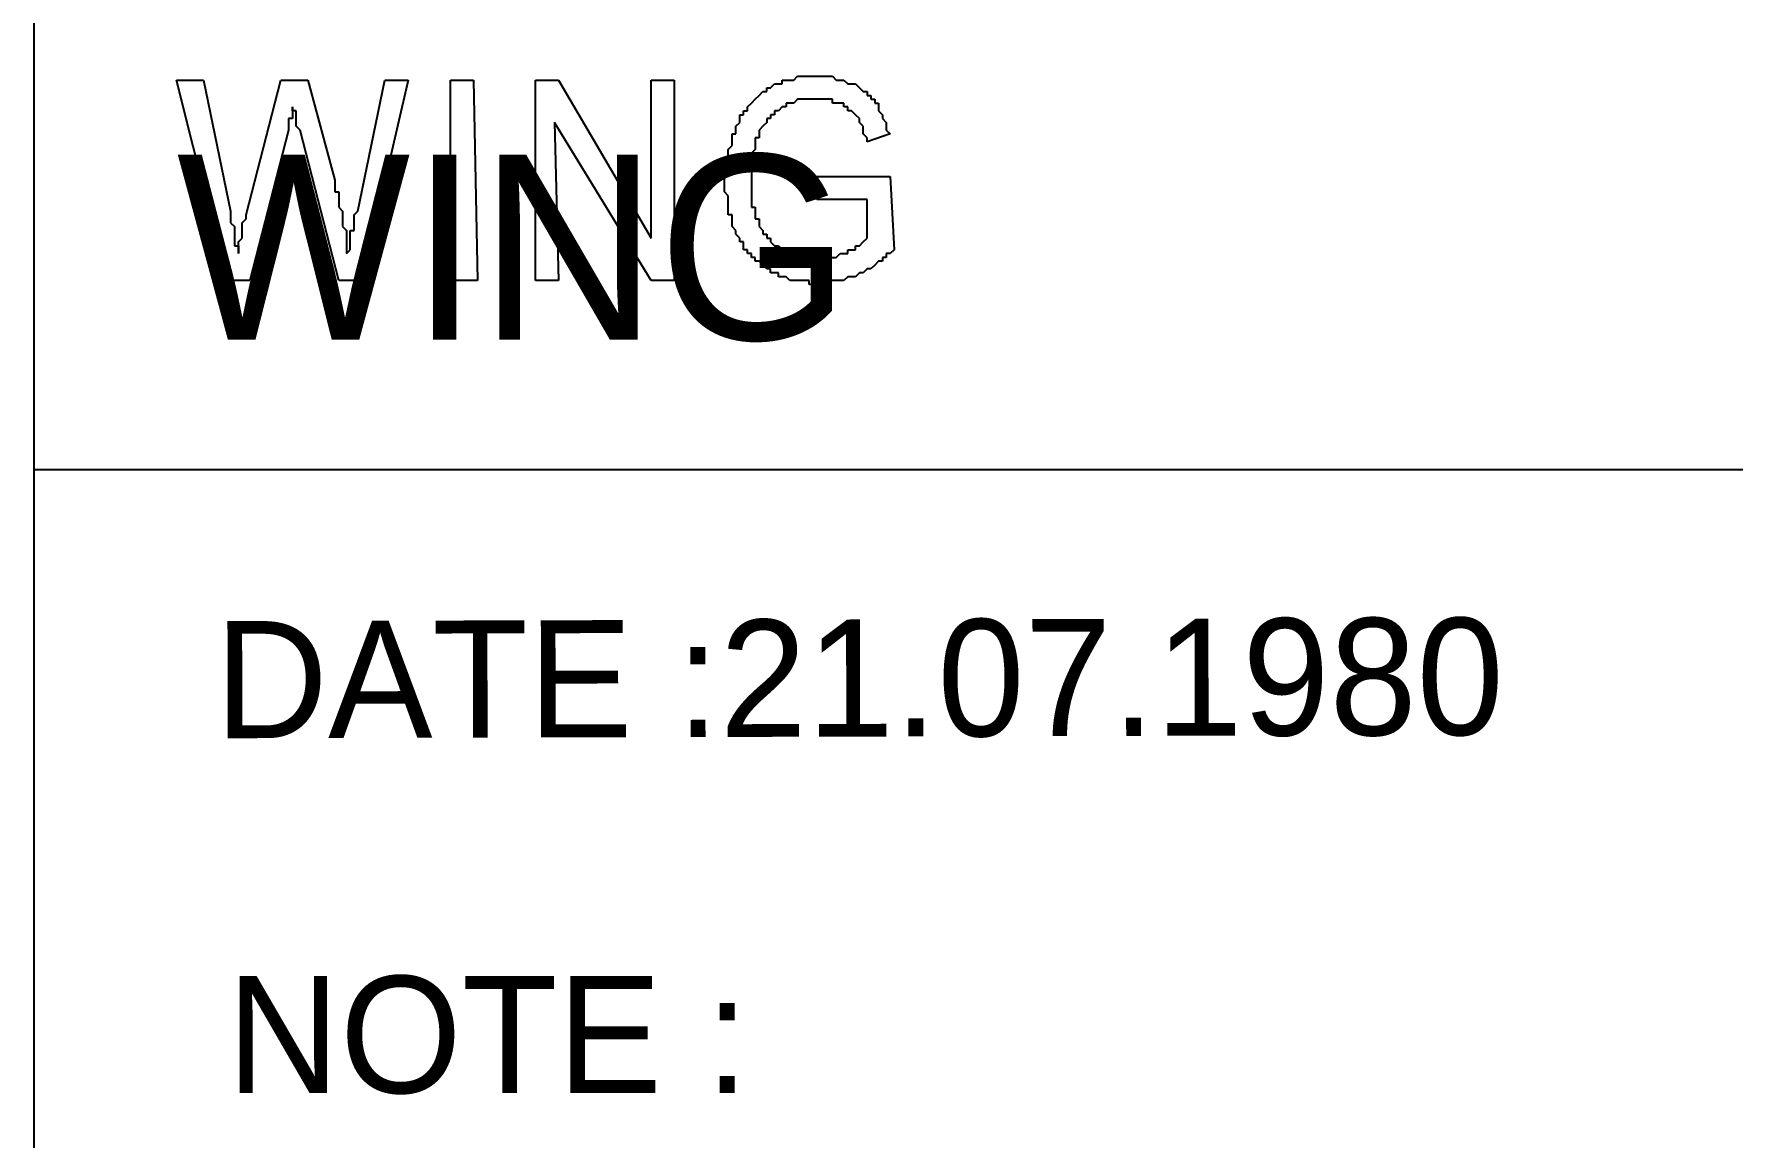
# Model space of a CAD drawing. Header units: millimetres. Extents: x 30 to 54214, y -4580 to 38782.
# Drawn here: x 45617 to 48208, y 35415 to 37098 of the extents above; entities that cross this region are included whole.
import ezdxf

# ---------------------------------------------------------------- set-up
doc = ezdxf.new("R2010")
doc.units = ezdxf.units.MM
doc.layers.add('A-ARCH-REF', color=8, linetype='CONTINUOUS')

msp = doc.modelspace()

# ---------------------------------------------------------------- linework, layer by layer
at = {"layer": 'A-ARCH-REF'}
for p, q in [((45617.3, 38781.7), (45617.3, 2451.8)), ((45911.5, 36722.2), (45835, 37028.1)), ((45835, 37028.1), (45876.2, 37028.1)), ((45876.2, 37028.1), (45917.4, 36828.1)), ((45940.9, 36822.2), (45993.9, 37028.1)), ((45993.9, 37028.1), (46035.1, 37028.1)), ((46035.1, 37028.1), (46076.3, 36875.2)), ((46111.6, 36828.1), (46152.8, 37028.1)), ((46188.1, 37028.1), (46117.5, 36722.2)), ((46152.8, 37028.1), (46188.1, 37028.1)), ((46252.8, 36722.2), (46252.8, 37028.1)), ((46252.8, 37028.1), (46288.1, 37028.1)), ((46288.1, 37028.1), (46294, 36722.2)), ((46382.3, 36722.2), (46382.3, 37028.1)), ((46382.3, 37028.1), (46417.6, 37028.1)), ((46417.6, 37028.1), (46558.8, 36786.9)), ((46558.8, 36786.9), (46558.8, 37028.1)), ((46558.8, 37028.1), (46594.1, 37028.1)), ((46594.1, 37028.1), (46594.1, 36722.2)), ((46741.2, 37016.4), (46747.1, 37022.3)), ((46747.1, 37022.3), (46753, 37022.3)), ((46753, 37022.3), (46758.9, 37022.3)), ((46758.9, 37022.3), (46758.9, 37028.1)), ((46758.9, 37028.1), (46764.8, 37028.1)), ((46764.8, 37028.1), (46770.6, 37028.1)), ((46770.6, 37028.1), (46776.5, 37028.1)), ((46776.5, 37028.1), (46782.4, 37034)), ((46782.4, 37034), (46788.3, 37034)), ((46788.3, 37034), (46794.2, 37034)), ((46794.2, 37034), (46800.1, 37034)), ((46800.1, 37034), (46805.9, 37034)), ((46805.9, 37034), (46811.8, 37034)), ((46811.8, 37034), (46817.7, 37034)), ((46817.7, 37034), (46823.6, 37034)), ((46823.6, 37034), (46829.5, 37034)), ((46829.5, 37034), (46835.4, 37034)), ((46835.4, 37034), (46841.3, 37028.1)), ((46841.3, 37028.1), (46847.1, 37028.1)), ((46847.1, 37028.1), (46853, 37028.1)), ((46853, 37028.1), (46858.9, 37022.3)), ((46858.9, 37022.3), (46864.8, 37022.3)), ((46864.8, 37022.3), (46870.7, 37022.3)), ((46870.7, 37022.3), (46876.6, 37016.4)), ((46711.8, 36992.8), (46717.7, 36998.7)), ((46717.7, 36998.7), (46723.6, 37004.6)), ((46723.6, 37004.6), (46729.5, 37010.5)), ((46729.5, 37010.5), (46735.3, 37010.5)), ((46735.3, 37010.5), (46735.3, 37016.4)), ((46735.3, 37016.4), (46741.2, 37016.4)), ((46782.4, 36998.7), (46776.5, 36992.8)), ((46788.3, 36998.7), (46782.4, 36998.7)), ((46794.2, 36998.7), (46788.3, 36998.7)), ((46800.1, 36998.7), (46794.2, 36998.7)), ((46805.9, 36998.7), (46800.1, 36998.7)), ((46811.8, 36998.7), (46805.9, 36998.7)), ((46817.7, 36998.7), (46811.8, 36998.7)), ((46823.6, 36998.7), (46817.7, 36998.7)), ((46829.5, 36998.7), (46823.6, 36998.7)), ((46835.4, 36998.7), (46829.5, 36998.7)), ((46835.4, 36992.8), (46835.4, 36998.7)), ((46876.6, 37016.4), (46882.4, 37010.5)), ((46882.4, 37010.5), (46888.3, 37010.5)), ((46888.3, 37010.5), (46888.3, 37004.6)), ((46888.3, 37004.6), (46894.2, 37004.6)), ((46894.2, 37004.6), (46894.2, 36998.7)), ((46894.2, 36998.7), (46900.1, 36998.7)), ((46900.1, 36998.7), (46900.1, 36992.8)), ((46011.6, 36969.3), (46005.7, 36969.3)), ((46005.7, 36969.3), (46005.7, 36963.4)), ((46011.6, 36981.1), (46011.6, 36987)), ((46011.6, 36987), (46011.6, 36981.1)), ((46017.4, 36981.1), (46011.6, 36981.1)), ((46011.6, 36981.1), (46011.6, 36975.2)), ((46011.6, 36975.2), (46011.6, 36969.3)), ((46017.4, 36975.2), (46017.4, 36981.1)), ((46017.4, 36969.3), (46017.4, 36975.2)), ((46017.4, 36963.4), (46017.4, 36969.3)), ((46694.1, 36969.3), (46694.1, 36975.2)), ((46694.1, 36975.2), (46700, 36975.2)), ((46694.1, 36963.4), (46694.1, 36969.3)), ((46700, 36975.2), (46700, 36981.1)), ((46700, 36981.1), (46705.9, 36981.1)), ((46705.9, 36987), (46711.8, 36992.8)), ((46705.9, 36981.1), (46705.9, 36987)), ((46741.2, 36969.3), (46735.3, 36969.3)), ((46735.3, 36969.3), (46735.3, 36963.4)), ((46747.1, 36975.2), (46741.2, 36975.2)), ((46741.2, 36975.2), (46741.2, 36969.3)), ((46753, 36981.1), (46747.1, 36981.1)), ((46747.1, 36981.1), (46747.1, 36975.2)), ((46758.9, 36987), (46753, 36981.1)), ((46764.8, 36987), (46758.9, 36987)), ((46770.6, 36992.8), (46764.8, 36992.8)), ((46764.8, 36992.8), (46764.8, 36987)), ((46776.5, 36992.8), (46770.6, 36992.8)), ((46841.3, 36992.8), (46835.4, 36992.8)), ((46847.1, 36992.8), (46841.3, 36992.8)), ((46853, 36992.8), (46847.1, 36992.8)), ((46853, 36987), (46853, 36992.8)), ((46858.9, 36987), (46853, 36987)), ((46858.9, 36981.1), (46858.9, 36987)), ((46864.8, 36981.1), (46858.9, 36981.1)), ((46870.7, 36975.2), (46864.8, 36981.1)), ((46876.6, 36969.3), (46870.7, 36975.2)), ((46876.6, 36963.4), (46876.6, 36969.3)), ((46900.1, 36992.8), (46906, 36992.8)), ((46906, 36992.8), (46906, 36987)), ((46906, 36987), (46906, 36981.1)), ((46906, 36981.1), (46911.9, 36975.2)), ((46911.9, 36975.2), (46911.9, 36969.3)), ((46911.9, 36969.3), (46917.7, 36963.4)), ((46005.7, 36951.7), (45946.8, 36722.2)), ((46005.7, 36963.4), (46005.7, 36957.5)), ((46005.7, 36957.5), (46005.7, 36951.7)), ((46017.4, 36957.5), (46017.4, 36963.4)), ((46023.3, 36951.7), (46017.4, 36957.5)), ((46082.2, 36722.2), (46023.3, 36951.7)), ((46558.8, 36722.2), (46411.7, 36963.4)), ((46411.7, 36963.4), (46417.6, 36722.2)), ((46682.4, 36939.9), (46682.4, 36945.8)), ((46682.4, 36945.8), (46688.3, 36945.8)), ((46688.3, 36957.5), (46694.1, 36963.4)), ((46688.3, 36951.7), (46688.3, 36957.5)), ((46688.3, 36945.8), (46688.3, 36951.7)), ((46729.5, 36957.5), (46723.6, 36951.7)), ((46723.6, 36951.7), (46723.6, 36945.8)), ((46723.6, 36945.8), (46723.6, 36939.9)), ((46735.3, 36963.4), (46729.5, 36957.5)), ((46882.4, 36957.5), (46876.6, 36963.4)), ((46882.4, 36951.7), (46882.4, 36957.5)), ((46882.4, 36945.8), (46882.4, 36951.7)), ((46888.3, 36939.9), (46882.4, 36945.8)), ((46923.6, 36945.8), (46888.3, 36934)), ((46917.7, 36963.4), (46917.7, 36957.5)), ((46917.7, 36957.5), (46917.7, 36951.7)), ((46917.7, 36951.7), (46923.6, 36945.8)), ((46676.5, 36922.2), (46682.4, 36928.1)), ((46676.5, 36916.3), (46676.5, 36922.2)), ((46676.5, 36910.5), (46676.5, 36916.3)), ((46682.4, 36934), (46682.4, 36939.9)), ((46682.4, 36928.1), (46682.4, 36934)), ((46717.7, 36922.2), (46711.8, 36916.3)), ((46711.8, 36916.3), (46711.8, 36910.5)), ((46723.6, 36939.9), (46717.7, 36939.9)), ((46717.7, 36939.9), (46717.7, 36934)), ((46717.7, 36934), (46717.7, 36928.1)), ((46717.7, 36928.1), (46717.7, 36922.2)), ((46888.3, 36934), (46888.3, 36939.9)), ((46670.6, 36892.8), (46676.5, 36898.7)), ((46670.6, 36886.9), (46670.6, 36892.8)), ((46676.5, 36904.6), (46676.5, 36910.5)), ((46676.5, 36898.7), (46676.5, 36904.6)), ((46711.8, 36910.5), (46711.8, 36904.6)), ((46711.8, 36904.6), (46711.8, 36898.7)), ((46711.8, 36898.7), (46711.8, 36892.8)), ((46711.8, 36892.8), (46711.8, 36886.9)), ((46076.3, 36875.2), (46076.3, 36869.3)), ((46076.3, 36869.3), (46076.3, 36863.4)), ((46670.6, 36881), (46670.6, 36886.9)), ((46670.6, 36875.2), (46670.6, 36881)), ((46670.6, 36869.3), (46670.6, 36875.2)), ((46670.6, 36863.4), (46670.6, 36869.3)), ((46711.8, 36886.9), (46711.8, 36881)), ((46711.8, 36881), (46711.8, 36875.2)), ((46711.8, 36875.2), (46711.8, 36869.3)), ((46711.8, 36869.3), (46711.8, 36863.4)), ((46811.8, 36845.7), (46811.8, 36881)), ((46811.8, 36881), (46923.6, 36881)), ((46923.6, 36881), (46929.5, 36769.2)), ((46076.3, 36863.4), (46076.3, 36857.5)), ((46076.3, 36857.5), (46082.2, 36857.5)), ((46082.2, 36857.5), (46082.2, 36851.6)), ((46082.2, 36851.6), (46082.2, 36845.7)), ((46082.2, 36845.7), (46082.2, 36839.8)), ((46082.2, 36839.8), (46082.2, 36834)), ((46670.6, 36857.5), (46670.6, 36863.4)), ((46676.5, 36851.6), (46670.6, 36857.5)), ((46676.5, 36845.7), (46676.5, 36851.6)), ((46676.5, 36839.8), (46676.5, 36845.7)), ((46676.5, 36834), (46676.5, 36839.8)), ((46711.8, 36863.4), (46711.8, 36857.5)), ((46711.8, 36857.5), (46711.8, 36851.6)), ((46711.8, 36851.6), (46711.8, 36845.7)), ((46711.8, 36845.7), (46711.8, 36839.8)), ((46711.8, 36839.8), (46711.8, 36834)), ((46888.3, 36845.7), (46811.8, 36845.7)), ((46888.3, 36786.9), (46888.3, 36845.7)), ((45917.4, 36828.1), (45917.4, 36822.2)), ((45917.4, 36822.2), (45917.4, 36816.3)), ((45917.4, 36816.3), (45917.4, 36810.4)), ((45935.1, 36810.4), (45940.9, 36816.3)), ((45940.9, 36816.3), (45940.9, 36822.2)), ((46082.2, 36834), (46088.1, 36828.1)), ((46088.1, 36828.1), (46088.1, 36822.2)), ((46088.1, 36822.2), (46088.1, 36816.3)), ((46088.1, 36816.3), (46088.1, 36810.4)), ((46105.7, 36822.2), (46111.6, 36828.1)), ((46105.7, 36816.3), (46105.7, 36822.2)), ((46105.7, 36810.4), (46105.7, 36816.3)), ((46676.5, 36828.1), (46676.5, 36834)), ((46676.5, 36822.2), (46676.5, 36828.1)), ((46682.4, 36822.2), (46676.5, 36822.2)), ((46682.4, 36816.3), (46682.4, 36822.2)), ((46682.4, 36810.4), (46682.4, 36816.3)), ((46711.8, 36834), (46717.7, 36834)), ((46717.7, 36834), (46717.7, 36828.1)), ((46717.7, 36828.1), (46717.7, 36822.2)), ((46717.7, 36822.2), (46717.7, 36816.3)), ((46717.7, 36816.3), (46723.6, 36816.3)), ((46723.6, 36816.3), (46723.6, 36810.4)), ((45917.4, 36810.4), (45923.3, 36804.5)), ((45923.3, 36804.5), (45923.3, 36798.7)), ((45923.3, 36798.7), (45923.3, 36792.8)), ((45923.3, 36792.8), (45923.3, 36786.9)), ((45923.3, 36786.9), (45923.3, 36781)), ((45929.2, 36781), (45935.1, 36786.9)), ((45935.1, 36804.5), (45935.1, 36810.4)), ((45935.1, 36798.7), (45935.1, 36804.5)), ((45935.1, 36792.8), (45935.1, 36798.7)), ((45935.1, 36786.9), (45935.1, 36792.8)), ((46088.1, 36810.4), (46088.1, 36804.5)), ((46088.1, 36804.5), (46093.9, 36798.7)), ((46093.9, 36798.7), (46093.9, 36792.8)), ((46093.9, 36792.8), (46093.9, 36786.9)), ((46093.9, 36786.9), (46093.9, 36781)), ((46099.8, 36792.8), (46099.8, 36798.7)), ((46099.8, 36798.7), (46105.7, 36798.7)), ((46099.8, 36786.9), (46099.8, 36792.8)), ((46099.8, 36781), (46099.8, 36786.9)), ((46105.7, 36804.5), (46105.7, 36810.4)), ((46105.7, 36798.7), (46105.7, 36804.5)), ((46682.4, 36804.5), (46682.4, 36810.4)), ((46688.3, 36798.7), (46682.4, 36804.5)), ((46688.3, 36792.8), (46688.3, 36798.7)), ((46694.1, 36786.9), (46688.3, 36792.8)), ((46694.1, 36781), (46694.1, 36786.9)), ((46723.6, 36810.4), (46723.6, 36804.5)), ((46723.6, 36804.5), (46729.5, 36798.7)), ((46729.5, 36798.7), (46729.5, 36792.8)), ((46729.5, 36792.8), (46735.3, 36792.8)), ((46735.3, 36792.8), (46735.3, 36786.9)), ((46735.3, 36786.9), (46741.2, 36786.9)), ((46741.2, 36786.9), (46741.2, 36781)), ((46882.4, 36781), (46888.3, 36786.9)), ((45923.3, 36781), (45923.3, 36775.1)), ((45923.3, 36775.1), (45929.2, 36775.1)), ((45929.2, 36775.1), (45929.2, 36781)), ((45929.2, 36775.1), (45929.2, 36769.2)), ((45929.2, 36769.2), (45929.2, 36775.1)), ((45929.2, 36769.2), (45929.2, 36763.4)), ((45929.2, 36763.4), (45929.2, 36769.2)), ((46093.9, 36781), (46093.9, 36775.1)), ((46093.9, 36775.1), (46093.9, 36769.2)), ((46093.9, 36769.2), (46093.9, 36763.4)), ((46093.9, 36763.4), (46099.8, 36769.2)), ((46099.8, 36775.1), (46099.8, 36781)), ((46099.8, 36769.2), (46099.8, 36775.1)), ((46700, 36781), (46694.1, 36781)), ((46700, 36775.1), (46700, 36781)), ((46700, 36769.2), (46700, 36775.1)), ((46705.9, 36769.2), (46700, 36769.2)), ((46705.9, 36763.4), (46705.9, 36769.2)), ((46711.8, 36763.4), (46705.9, 36763.4)), ((46711.8, 36757.5), (46711.8, 36763.4)), ((46741.2, 36781), (46747.1, 36775.1)), ((46747.1, 36775.1), (46753, 36775.1)), ((46753, 36775.1), (46758.9, 36769.2)), ((46758.9, 36769.2), (46764.8, 36769.2)), ((46764.8, 36769.2), (46764.8, 36763.4)), ((46764.8, 36763.4), (46770.6, 36763.4)), ((46770.6, 36763.4), (46776.5, 36763.4)), ((46776.5, 36763.4), (46782.4, 36757.5)), ((46841.3, 36757.5), (46847.1, 36763.4)), ((46847.1, 36763.4), (46853, 36763.4)), ((46853, 36763.4), (46858.9, 36763.4)), ((46858.9, 36763.4), (46858.9, 36769.2)), ((46858.9, 36769.2), (46864.8, 36769.2)), ((46864.8, 36769.2), (46870.7, 36769.2)), ((46870.7, 36769.2), (46870.7, 36775.1)), ((46870.7, 36775.1), (46876.6, 36775.1)), ((46876.6, 36775.1), (46882.4, 36781)), ((46923.6, 36763.4), (46917.7, 36763.4)), ((46917.7, 36763.4), (46917.7, 36757.5)), ((46929.5, 36769.2), (46923.6, 36763.4)), ((46717.7, 36757.5), (46711.8, 36757.5)), ((46717.7, 36751.6), (46717.7, 36757.5)), ((46723.6, 36751.6), (46717.7, 36751.6)), ((46729.5, 36745.7), (46723.6, 36751.6)), ((46735.3, 36739.8), (46729.5, 36745.7)), ((46741.2, 36739.8), (46735.3, 36739.8)), ((46741.2, 36733.9), (46741.2, 36739.8)), ((46782.4, 36757.5), (46788.3, 36757.5)), ((46788.3, 36757.5), (46794.2, 36757.5)), ((46794.2, 36757.5), (46800.1, 36757.5)), ((46800.1, 36757.5), (46805.9, 36757.5)), ((46805.9, 36757.5), (46811.8, 36757.5)), ((46811.8, 36757.5), (46817.7, 36757.5)), ((46817.7, 36757.5), (46823.6, 36757.5)), ((46823.6, 36757.5), (46829.5, 36757.5)), ((46829.5, 36757.5), (46835.4, 36757.5)), ((46835.4, 36757.5), (46841.3, 36757.5)), ((46888.3, 36739.8), (46882.4, 36733.9)), ((46894.2, 36739.8), (46888.3, 36739.8)), ((46900.1, 36745.7), (46894.2, 36739.8)), ((46906, 36751.6), (46900.1, 36745.7)), ((46911.9, 36751.6), (46906, 36751.6)), ((46917.7, 36757.5), (46911.9, 36757.5)), ((46911.9, 36757.5), (46911.9, 36751.6)), ((45946.8, 36722.2), (45911.5, 36722.2)), ((46117.5, 36722.2), (46082.2, 36722.2)), ((46294, 36722.2), (46252.8, 36722.2)), ((46417.6, 36722.2), (46382.3, 36722.2)), ((46594.1, 36722.2), (46558.8, 36722.2)), ((46747.1, 36733.9), (46741.2, 36733.9)), ((46753, 36733.9), (46747.1, 36733.9)), ((46753, 36728), (46753, 36733.9)), ((46758.9, 36728), (46753, 36728)), ((46764.8, 36728), (46758.9, 36728)), ((46770.6, 36722.2), (46764.8, 36728)), ((46776.5, 36722.2), (46770.6, 36722.2)), ((46782.4, 36722.2), (46776.5, 36722.2)), ((46788.3, 36722.2), (46782.4, 36722.2)), ((46794.2, 36722.2), (46788.3, 36722.2)), ((46800.1, 36722.2), (46794.2, 36722.2)), ((46800.1, 36716.3), (46800.1, 36722.2)), ((46805.9, 36716.3), (46800.1, 36716.3)), ((46811.8, 36716.3), (46805.9, 36716.3)), ((46817.7, 36716.3), (46811.8, 36716.3)), ((46823.6, 36716.3), (46817.7, 36716.3)), ((46829.5, 36722.2), (46823.6, 36716.3)), ((46835.4, 36722.2), (46829.5, 36722.2)), ((46841.3, 36722.2), (46835.4, 36722.2)), ((46847.1, 36722.2), (46841.3, 36722.2)), ((46853, 36722.2), (46847.1, 36722.2)), ((46858.9, 36728), (46853, 36722.2)), ((46864.8, 36728), (46858.9, 36728)), ((46870.7, 36728), (46864.8, 36728)), ((46876.6, 36733.9), (46870.7, 36728)), ((46882.4, 36733.9), (46876.6, 36733.9)), ((45617.3, 36433.8), (54214.3, 36433.8))]:
    msp.add_line(p, q, dxfattribs=at)

# ---------------------------------------------------------------- texts
for s, height, p in [('WING', 282.41, (45835, 36631.8)), ('NOTE :', 178.74, (45911.5, 35482.2))]:
    msp.add_text(s, height=height, dxfattribs=at).set_placement(p)
msp.add_text('DATE :21.07.1980', height=178.741, rotation=0.1484, dxfattribs=at).set_placement((45893.4, 36023.6))

doc.saveas('drawing.dxf')
